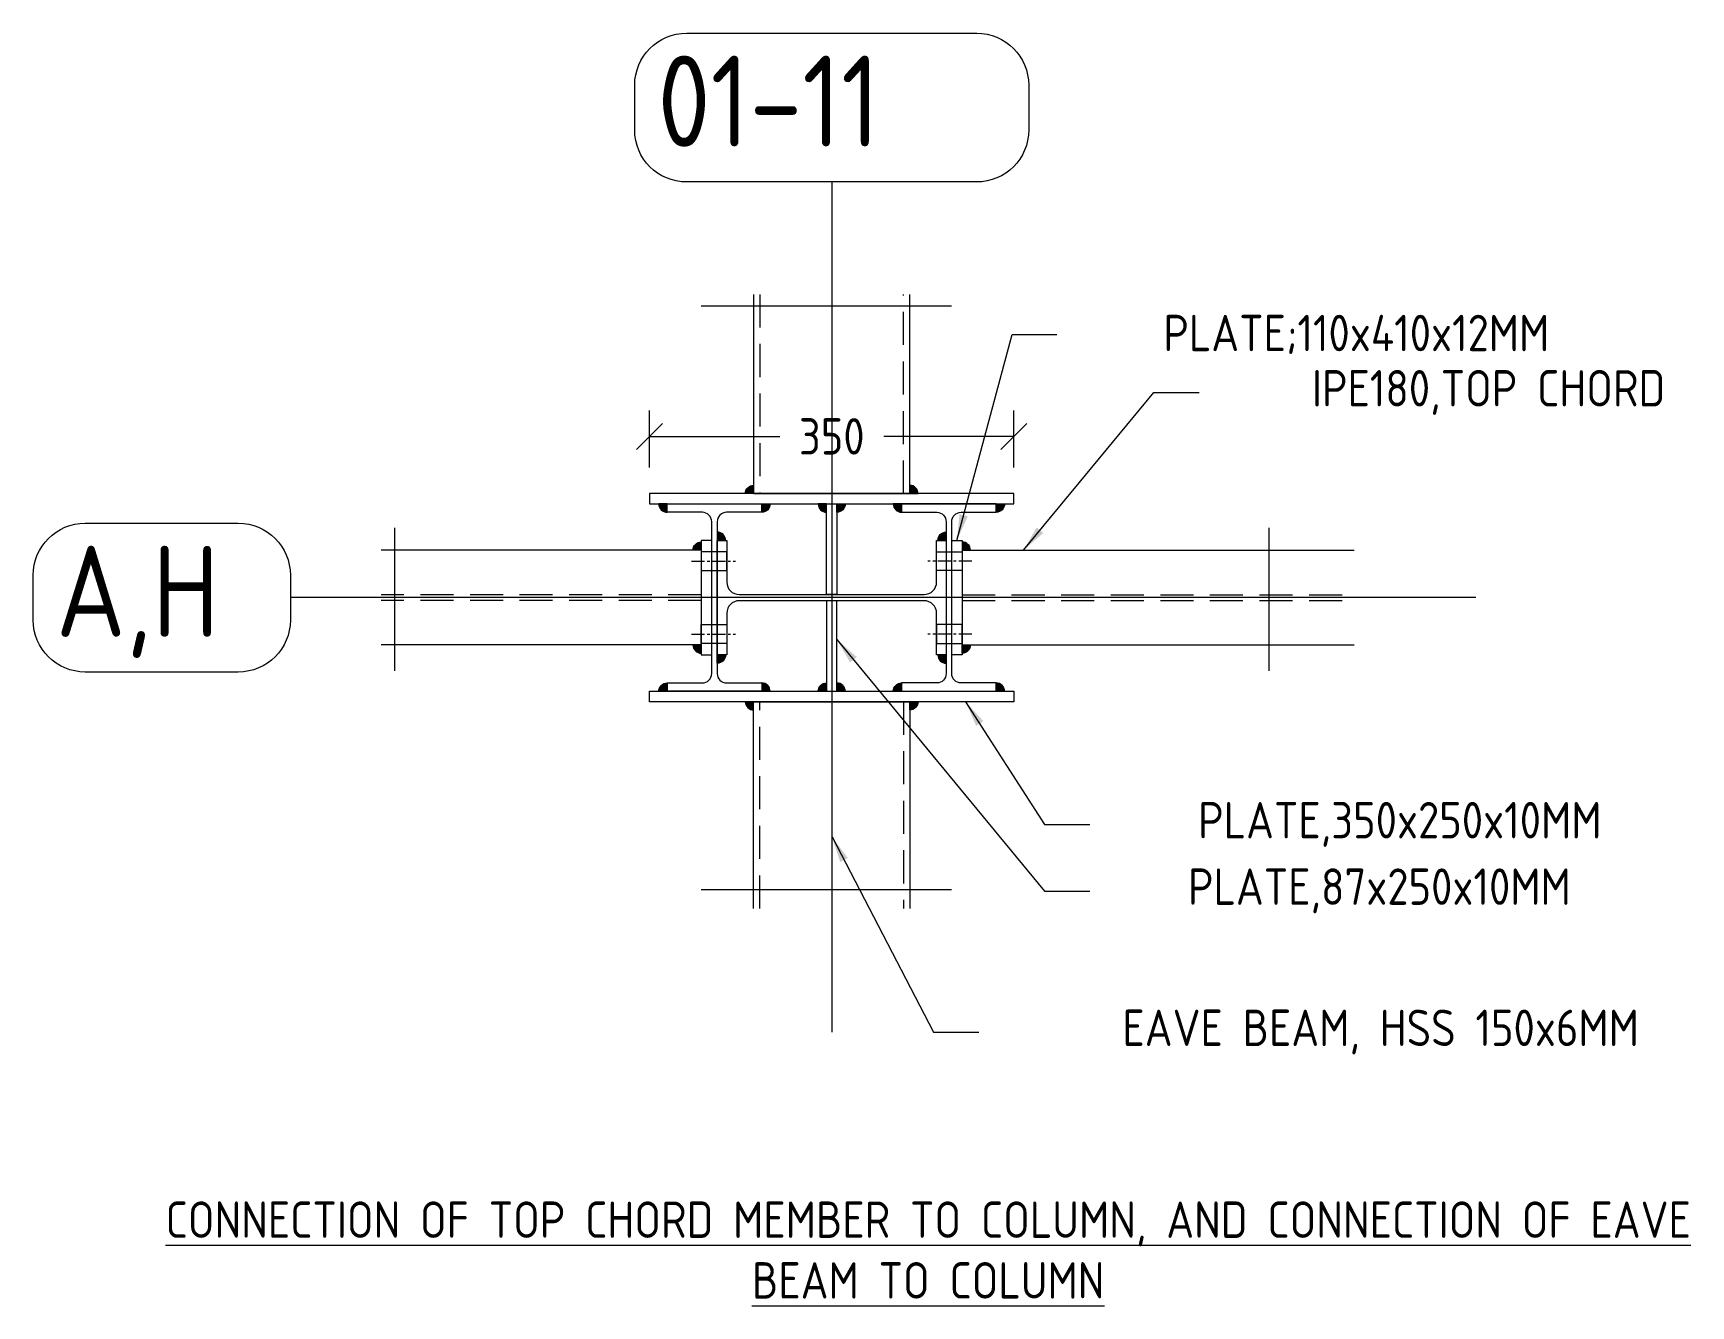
# Model space of a CAD drawing. Header units: millimetres. Extents: x -388065 to 2372687422, y -192755 to 667797.
# Drawn here: x 204643 to 206236, y 564463 to 565686 of the extents above; entities that cross this region are included whole.
import ezdxf

# ---------------------------------------------------------------- set-up
doc = ezdxf.new("R2010")
doc.units = ezdxf.units.MM
doc.linetypes.add('CENTER', pattern=[2, 1.25, -0.25, 0.25, -0.25])
doc.linetypes.add('HIDDEN2', pattern=[4.7625, 3.175, -1.5875])
for name, color, linetype, lineweight in [('STR-CL', 1, 'CENTER', 9), ('STR-DIM', 1, 'Continuous', 9), ('STR-GRID', 248, 'Continuous', 9), ('STR-HATCH', 4, 'Continuous', 9), ('STR-STEEL_IN_SEC', 6, 'Continuous', 15), ('STR-STEEL_IN_SEC_HIDD', 6, 'HIDDEN2', 15), ('STR-TEXT', 7, 'Continuous', 9)]:
    doc.layers.add(name, color=color, linetype=linetype, lineweight=lineweight)
doc.styles.add('MINA_MM_ANNOT_PLAN', font='dim.shx', dxfattribs={"height": 350})
doc.styles.add('MINA_MM_STEEL_DETAIL', font='dim.shx', dxfattribs={"height": 35})
doc.dimstyles.new('MINA_MM_STEEL_DET', dxfattribs={"dimtxt": 35, "dimasz": 25, "dimexe": 25, "dimexo": 25, "dimgap": 5, "dimtad": 0, "dimdec": 0, "dimzin": 0, "dimdsep": 46, "dimtxsty": 'MINA_MM_STEEL_DETAIL', "dimblk": 'OBLIQUE', "dimcen": 0.09, "dimclrd": 256, "dimclre": 256, "dimclrt": 7, "dimadec": 0, "dimazin": 0, "dimtfac": 1, "dimtdec": 0, "dimtix": 1, "dimtofl": 0, "dimtmove": 0, "dimatfit": 0, "dimfxl": 1, "dimtolj": 1, "dimtzin": 0, "dimlwd": -1, "dimlwe": -1, "dimarcsym": 0})

# ---------------------------------------------------------------- blocks, each defined once
blk = doc.blocks.new('_OBLIQUE')
at = {"color": 0, "linetype": 'ByBlock'}
blk.add_line((-0.5, -0.5), (0.5, 0.5), dxfattribs=at)
blk = doc.blocks.new('*D1962')
at = {"layer": 'Defpoints', "color": 0, "ltscale": 10, "transparency": 16777216}
for p in [(205585.5, 565298.3), (205235.2, 565243.3), (205585.5, 565243.3)]:
    blk.add_point(p, dxfattribs=at)
at = {"layer": 'STR-DIM', "ltscale": 10, "transparency": 16777216}
for p, q in [((205235.2, 565268.3), (205235.2, 565323.3)), ((205585.5, 565268.3), (205585.5, 565323.3)), ((205235.2, 565298.3), (205360.4, 565298.3)), ((205585.5, 565298.3), (205460.4, 565298.3))]:
    blk.add_line(p, q, dxfattribs=at)
at = {"layer": 'STR-DIM', "ltscale": 10, "transparency": 16777216, "xscale": 25, "yscale": 25, "zscale": 25, "rotation": 180}
blk.add_blockref('_OBLIQUE', (205235.2, 565298.3), dxfattribs=at)
at = {"layer": 'STR-DIM', "ltscale": 10, "transparency": 16777216, "xscale": 25, "yscale": 25, "zscale": 25}
blk.add_blockref('_OBLIQUE', (205585.5, 565298.3), dxfattribs=at)
at = {"layer": 'STR-DIM', "color": 7, "ltscale": 10, "transparency": 16777216, "insert": (205410.4, 565298.3), "char_height": 35, "attachment_point": 5, "style": 'MINA_MM_STEEL_DETAIL'}
blk.add_mtext('\\A1;350', dxfattribs=at)

msp = doc.modelspace()

# ---------------------------------------------------------------- hatches: boundary and pattern name
at = {"layer": 'STR-HATCH', "ltscale": 10}
h = msp.add_hatch(color=256, dxfattribs=at)
h.dxf.hatch_style = 1
edge = h.paths.add_edge_path()
edge.add_line((205335.3594, 565251.2882), (205335.3594, 565243.2882))
edge.add_line((205335.3594, 565243.2882), (205327.3594, 565243.2882))
edge.add_arc((205335.3594, 565243.2882), 8, 450, 540, ccw=False)
h = msp.add_hatch(color=256, dxfattribs=at)
h.dxf.hatch_style = 1
edge = h.paths.add_edge_path()
edge.add_line((205485.3594, 565251.2882), (205485.3594, 565243.2882))
edge.add_line((205485.3594, 565243.2882), (205493.3594, 565243.2882))
edge.add_arc((205485.3594, 565243.2882), 8, 0, 90)
h = msp.add_hatch(color=256, dxfattribs=at)
h.dxf.hatch_style = 1
edge = h.paths.add_edge_path()
edge.add_line((205252.2094, 565225.2882), (205252.2094, 565233.2882))
edge.add_line((205252.2094, 565233.2882), (205244.2094, 565233.2882))
edge.add_arc((205252.2094, 565233.2882), 8, 180, 270)
h = msp.add_hatch(color=256, dxfattribs=at)
h.dxf.hatch_style = 1
edge = h.paths.add_edge_path()
edge.add_line((205343.2094, 565225.2882), (205343.2094, 565233.2882))
edge.add_line((205343.2094, 565233.2882), (205351.2094, 565233.2882))
edge.add_arc((205343.2094, 565233.2882), 8, 270, 360, ccw=False)
h = msp.add_hatch(color=256, dxfattribs=at)
h.dxf.hatch_style = 1
edge = h.paths.add_edge_path()
edge.add_line((205405.3594, 565225.2882), (205405.3594, 565233.2882))
edge.add_line((205405.3594, 565233.2882), (205397.3594, 565233.2882))
edge.add_arc((205405.3594, 565233.2882), 8, 180, 270)
h = msp.add_hatch(color=256, dxfattribs=at)
h.dxf.hatch_style = 1
edge = h.paths.add_edge_path()
edge.add_line((205415.3594, 565225.2882), (205415.3594, 565233.2882))
edge.add_line((205415.3594, 565233.2882), (205423.3594, 565233.2882))
edge.add_arc((205415.3594, 565233.2882), 8, 270, 360, ccw=False)
h = msp.add_hatch(color=256, dxfattribs=at)
h.dxf.hatch_style = 1
edge = h.paths.add_edge_path()
edge.add_line((205477.5094, 565225.2882), (205477.5094, 565233.2882))
edge.add_line((205477.5094, 565233.2882), (205469.5094, 565233.2882))
edge.add_arc((205477.5094, 565233.2882), 8, 180, 270)
h = msp.add_hatch(color=256, dxfattribs=at)
h.dxf.hatch_style = 1
edge = h.paths.add_edge_path()
edge.add_line((205568.5094, 565225.2882), (205568.5094, 565233.2882))
edge.add_line((205568.5094, 565233.2882), (205576.5094, 565233.2882))
edge.add_arc((205568.5094, 565233.2882), 8, 270, 360, ccw=False)
h = msp.add_hatch(color=256, dxfattribs=at)
h.dxf.hatch_style = 1
edge = h.paths.add_edge_path()
edge.add_line((205300.3594, 565206.2882), (205300.3594, 565198.2882))
edge.add_line((205300.3594, 565198.2882), (205308.3594, 565198.2882))
edge.add_arc((205300.3594, 565198.2882), 8, 0, 90)
h = msp.add_hatch(color=256, dxfattribs=at)
h.dxf.hatch_style = 1
edge = h.paths.add_edge_path()
edge.add_line((205520.3594, 565206.2882), (205520.3594, 565198.2882))
edge.add_line((205520.3594, 565198.2882), (205512.3594, 565198.2882))
edge.add_arc((205520.3594, 565198.2882), 8, 450, 540, ccw=False)
h = msp.add_hatch(color=256, dxfattribs=at)
h.dxf.hatch_style = 1
edge = h.paths.add_edge_path()
edge.add_line((205285.0594, 565196.7882), (205285.0594, 565188.7882))
edge.add_line((205285.0594, 565188.7882), (205277.0594, 565188.7882))
edge.add_arc((205285.0594, 565188.7882), 8, 450, 540, ccw=False)
h = msp.add_hatch(color=256, dxfattribs=at)
h.dxf.hatch_style = 1
edge = h.paths.add_edge_path()
edge.add_line((205535.6594, 565196.7882), (205535.6594, 565188.7882))
edge.add_line((205535.6594, 565188.7882), (205543.6594, 565188.7882))
edge.add_arc((205535.6594, 565188.7882), 8, 0, 90)
h = msp.add_hatch(color=256, dxfattribs=at)
h.dxf.hatch_style = 1
edge = h.paths.add_edge_path()
edge.add_line((205285.0594, 565089.7882), (205285.0594, 565097.7882))
edge.add_line((205285.0594, 565097.7882), (205277.0594, 565097.7882))
edge.add_arc((205285.0594, 565097.7882), 8, -180, -90)
h = msp.add_hatch(color=256, dxfattribs=at)
h.dxf.hatch_style = 1
edge = h.paths.add_edge_path()
edge.add_line((205535.6594, 565089.7882), (205535.6594, 565097.7882))
edge.add_line((205535.6594, 565097.7882), (205543.6594, 565097.7882))
edge.add_arc((205535.6594, 565097.7882), 8, 630, 720, ccw=False)
h = msp.add_hatch(color=256, dxfattribs=at)
h.dxf.hatch_style = 1
edge = h.paths.add_edge_path()
edge.add_line((205300.3594, 565080.2882), (205300.3594, 565088.2882))
edge.add_line((205300.3594, 565088.2882), (205308.3594, 565088.2882))
edge.add_arc((205300.3594, 565088.2882), 8, 270, 360, ccw=False)
h = msp.add_hatch(color=256, dxfattribs=at)
h.dxf.hatch_style = 1
edge = h.paths.add_edge_path()
edge.add_line((205520.3594, 565080.2882), (205520.3594, 565088.2882))
edge.add_line((205520.3594, 565088.2882), (205512.3594, 565088.2882))
edge.add_arc((205520.3594, 565088.2882), 8, 180, 270)
h = msp.add_hatch(color=256, dxfattribs=at)
h.dxf.hatch_style = 1
edge = h.paths.add_edge_path()
edge.add_line((205252.2094, 565061.2882), (205252.2094, 565053.2882))
edge.add_line((205252.2094, 565053.2882), (205244.2094, 565053.2882))
edge.add_arc((205252.2094, 565053.2882), 8, 90, 180, ccw=False)
h = msp.add_hatch(color=256, dxfattribs=at)
h.dxf.hatch_style = 1
edge = h.paths.add_edge_path()
edge.add_line((205343.2094, 565061.2882), (205343.2094, 565053.2882))
edge.add_line((205343.2094, 565053.2882), (205351.2094, 565053.2882))
edge.add_arc((205343.2094, 565053.2882), 8, 0, 90)
h = msp.add_hatch(color=256, dxfattribs=at)
h.dxf.hatch_style = 1
edge = h.paths.add_edge_path()
edge.add_line((205405.3594, 565061.2882), (205405.3594, 565053.2882))
edge.add_line((205405.3594, 565053.2882), (205397.3594, 565053.2882))
edge.add_arc((205405.3594, 565053.2882), 8, 90, 180, ccw=False)
h = msp.add_hatch(color=256, dxfattribs=at)
h.dxf.hatch_style = 1
edge = h.paths.add_edge_path()
edge.add_line((205415.3594, 565061.2882), (205415.3594, 565053.2882))
edge.add_line((205415.3594, 565053.2882), (205423.3594, 565053.2882))
edge.add_arc((205415.3594, 565053.2882), 8, 0, 90)
h = msp.add_hatch(color=256, dxfattribs=at)
h.dxf.hatch_style = 1
edge = h.paths.add_edge_path()
edge.add_line((205477.5094, 565061.2882), (205477.5094, 565053.2882))
edge.add_line((205477.5094, 565053.2882), (205469.5094, 565053.2882))
edge.add_arc((205477.5094, 565053.2882), 8, 90, 180, ccw=False)
h = msp.add_hatch(color=256, dxfattribs=at)
h.dxf.hatch_style = 1
edge = h.paths.add_edge_path()
edge.add_line((205568.5094, 565061.2882), (205568.5094, 565053.2882))
edge.add_line((205568.5094, 565053.2882), (205576.5094, 565053.2882))
edge.add_arc((205568.5094, 565053.2882), 8, 0, 90)
h = msp.add_hatch(color=256, dxfattribs=at)
h.dxf.hatch_style = 1
edge = h.paths.add_edge_path()
edge.add_line((205335.3594, 565035.2882), (205335.3594, 565043.2882))
edge.add_line((205335.3594, 565043.2882), (205327.3594, 565043.2882))
edge.add_arc((205335.3594, 565043.2882), 8, -180, -90)
h = msp.add_hatch(color=256, dxfattribs=at)
h.dxf.hatch_style = 1
edge = h.paths.add_edge_path()
edge.add_line((205485.3594, 565035.2882), (205485.3594, 565043.2882))
edge.add_line((205485.3594, 565043.2882), (205493.3594, 565043.2882))
edge.add_arc((205485.3594, 565043.2882), 8, 270, 360, ccw=False)

# ---------------------------------------------------------------- linework, layer by layer
at = {"layer": 'STR-CL', "ltscale": 10}
for p, q in [((205275.7297, 565178.2632), (205317.9874, 565178.2632)), ((205544.9891, 565178.2632), (205502.7313, 565178.2632)), ((205275.7297, 565108.3132), (205317.9874, 565108.3132)), ((205544.9891, 565108.3132), (205502.7313, 565108.3132))]:
    msp.add_line(p, q, dxfattribs=at)
at = {"layer": 'STR-GRID', "ltscale": 10}
for p, q in [((205410.3594, 565542.8069), (205410.3594, 564725.5532)), ((206029.4088, 565143.2882), (204890.1461, 565143.2882))]:
    msp.add_line(p, q, dxfattribs=at)
for points in [[(205271.0567, 565685.8503), (205549.662, 565685.8503, -0.414213562), (205599.662, 565635.8503), (205599.662, 565592.8069, -0.414213562), (205549.662, 565542.8069), (205271.0567, 565542.8069, -0.414213562), (205221.0567, 565592.8069), (205221.0567, 565635.8503, -0.414213562)], [(204693.0068, 565214.8099), (204840.1461, 565214.8099, -0.414213562), (204890.1461, 565164.8099), (204890.1461, 565121.7665, -0.414213562), (204840.1461, 565071.7665), (204693.0068, 565071.7665, -0.414213562), (204643.0068, 565121.7665), (204643.0068, 565164.8099, -0.414213562)]]:
    msp.add_lwpolyline(points, format="xyb", close=True, dxfattribs=at)
at = {"layer": 'STR-STEEL_IN_SEC', "ltscale": 10}
for p, q in [((205284.9257, 565423.8337), (205525.4814, 565423.8337)), ((204990.3269, 565210.449), (204990.3269, 565072.8791)), ((205830.3918, 565210.449), (205830.3918, 565072.8791)), ((205285.0594, 565188.7882), (204977.3881, 565188.7882)), ((205535.6594, 565188.7882), (205912.5193, 565188.7882)), ((205285.0594, 565097.7882), (204977.3881, 565097.7882)), ((205535.6594, 565097.7882), (205912.5193, 565097.7882)), ((205284.9257, 564862.7427), (205525.4814, 564862.7427))]:
    msp.add_line(p, q, dxfattribs=at)
for points in [[(205335.3594, 565434.7128), (205335.3594, 565243.2882), (205485.3594, 565243.2882), (205485.3594, 565434.7128)], [(205335.3594, 564844.5726), (205335.3594, 565043.2882), (205485.3594, 565043.2882), (205485.3594, 564844.5726)]]:
    msp.add_lwpolyline(points, dxfattribs=at)
for points in [[(205335.3594, 565251.2882), (205335.3594, 565243.2882), (205327.3594, 565243.2882, -0.414213562)], [(205485.3594, 565251.2882), (205485.3594, 565243.2882), (205493.3594, 565243.2882, 0.414213562)], [(205252.2094, 565225.2882), (205252.2094, 565233.2882), (205244.2094, 565233.2882, 0.414213562)], [(205343.2094, 565225.2882), (205343.2094, 565233.2882), (205351.2094, 565233.2882, -0.414213562)], [(205405.3594, 565225.2882), (205405.3594, 565233.2882), (205397.3594, 565233.2882, 0.414213562)], [(205415.3594, 565225.2882), (205415.3594, 565233.2882), (205423.3594, 565233.2882, -0.414213562)], [(205477.5094, 565225.2882), (205477.5094, 565233.2882), (205469.5094, 565233.2882, 0.414213562)], [(205568.5094, 565225.2882), (205568.5094, 565233.2882), (205576.5094, 565233.2882, -0.414213562)], [(205300.3594, 565206.2882), (205300.3594, 565198.2882), (205308.3594, 565198.2882, 0.414213562)], [(205520.3594, 565206.2882), (205520.3594, 565198.2882), (205512.3594, 565198.2882, -0.414213562)], [(205285.0594, 565196.7882), (205285.0594, 565188.7882), (205277.0594, 565188.7882, -0.414213562)], [(205520.3594, 565088.2882), (205511.1594, 565088.2882), (205511.1594, 565128.3382, 0.414213562), (205499.1594, 565140.3382), (205321.5594, 565140.3382, 0.414213562), (205309.5594, 565128.3382), (205309.5594, 565088.2882), (205300.3594, 565088.2882), (205300.3594, 565198.2882), (205309.5594, 565198.2882), (205309.5594, 565158.2382, 0.414213562), (205321.5594, 565146.2382), (205499.1594, 565146.2382, 0.414213562), (205511.1594, 565158.2382), (205511.1594, 565198.2882), (205520.3594, 565198.2882)], [(205535.6594, 565196.7882), (205535.6594, 565188.7882), (205543.6594, 565188.7882, 0.414213562)], [(205285.0594, 565089.7882), (205285.0594, 565097.7882), (205277.0594, 565097.7882, 0.414213562)], [(205535.6594, 565089.7882), (205535.6594, 565097.7882), (205543.6594, 565097.7882, -0.414213562)], [(205300.3594, 565080.2882), (205300.3594, 565088.2882), (205308.3594, 565088.2882, -0.414213562)], [(205520.3594, 565080.2882), (205520.3594, 565088.2882), (205512.3594, 565088.2882, 0.414213562)], [(205252.2094, 565061.2882), (205252.2094, 565053.2882), (205244.2094, 565053.2882, -0.414213562)], [(205343.2094, 565061.2882), (205343.2094, 565053.2882), (205351.2094, 565053.2882, 0.414213562)], [(205405.3594, 565061.2882), (205405.3594, 565053.2882), (205397.3594, 565053.2882, -0.414213562)], [(205415.3594, 565061.2882), (205415.3594, 565053.2882), (205423.3594, 565053.2882, 0.414213562)], [(205477.5094, 565061.2882), (205477.5094, 565053.2882), (205469.5094, 565053.2882, -0.414213562)], [(205568.5094, 565061.2882), (205568.5094, 565053.2882), (205576.5094, 565053.2882, 0.414213562)], [(205335.3594, 565035.2882), (205335.3594, 565043.2882), (205327.3594, 565043.2882, 0.414213562)], [(205485.3594, 565035.2882), (205485.3594, 565043.2882), (205493.3594, 565043.2882, -0.414213562)]]:
    msp.add_lwpolyline(points, format="xyb", close=True, dxfattribs=at)
for points in [[(205235.2094, 565233.2882), (205585.5094, 565233.2882), (205585.5094, 565243.2882), (205235.2094, 565243.2882)], [(205405.3594, 565146.2411), (205405.3594, 565233.2882), (205415.3594, 565233.2882), (205415.3594, 565146.2411)], [(205285.0594, 565198.2882), (205285.0594, 565088.2882), (205295.0594, 565088.2882), (205295.0594, 565198.2882)], [(205309.5594, 565169.2632), (205309.5594, 565187.2632), (205285.0594, 565187.2632), (205285.0594, 565169.2632)], [(205511.1594, 565169.2632), (205511.1594, 565187.2632), (205535.6594, 565187.2632), (205535.6594, 565169.2632)], [(205535.6594, 565198.2882), (205535.6594, 565088.2882), (205525.6594, 565088.2882), (205525.6594, 565198.2882)], [(205405.3594, 565140.3382), (205405.3594, 565053.2882), (205415.3594, 565053.2882), (205415.3594, 565140.3382)], [(205309.5594, 565117.3132), (205309.5594, 565099.3132), (205285.0594, 565099.3132), (205285.0594, 565117.3132)], [(205511.1594, 565117.3132), (205511.1594, 565099.3132), (205535.6594, 565099.3132), (205535.6594, 565117.3132)], [(205235.2094, 565053.2882), (205585.5094, 565053.2882), (205585.5094, 565043.2882), (205235.2094, 565043.2882)]]:
    msp.add_lwpolyline(points, close=True, dxfattribs=at)
for points in [[(205343.2094, 565053.2882), (205252.2094, 565053.2882), (205252.2094, 565061.2882), (205286.0594, 565061.2882, 0.41421), (205295.0594, 565070.2882), (205295.0594, 565216.2882, 0.41421), (205286.0594, 565225.2882), (205252.2094, 565225.2882), (205252.2094, 565233.2882), (205343.2094, 565233.2882), (205343.2094, 565225.2882), (205309.3594, 565225.2882, 0.41421), (205300.3594, 565216.2882), (205300.3594, 565070.2882, 0.41421), (205309.3594, 565061.2882), (205343.2094, 565061.2882), (205343.2094, 565053.2882)], [(205477.5094, 565053.2882), (205568.5094, 565053.2882), (205568.5094, 565061.2882), (205534.6594, 565061.2882, -0.41421), (205525.6594, 565070.2882), (205525.6594, 565216.2882, -0.41421), (205534.6594, 565225.2882), (205568.5094, 565225.2882), (205568.5094, 565233.2882), (205477.5094, 565233.2882), (205477.5094, 565225.2882), (205511.3594, 565225.2882, -0.41421), (205520.3594, 565216.2882), (205520.3594, 565070.2882, -0.41421), (205511.3594, 565061.2882), (205477.5094, 565061.2882), (205477.5094, 565053.2882)]]:
    msp.add_lwpolyline(points, format="xyb", dxfattribs=at)
at = {"layer": 'STR-STEEL_IN_SEC_HIDD', "ltscale": 10}
for p, q in [((205285.0594, 565145.9382), (204977.3881, 565145.9382)), ((205285.0594, 565140.6382), (204977.3881, 565140.6382)), ((205535.6594, 565145.9382), (205912.5193, 565145.9382)), ((205535.6594, 565140.6382), (205912.5193, 565140.6382))]:
    msp.add_line(p, q, dxfattribs=at)
for points in [[(205341.3594, 565434.7128), (205341.3594, 565243.2882), (205479.3594, 565243.2882), (205479.3594, 565434.7128)], [(205341.3594, 564844.5726), (205341.3594, 565043.2882), (205479.3594, 565043.2882), (205479.3594, 564844.5726)]]:
    msp.add_lwpolyline(points, dxfattribs=at)

# ---------------------------------------------------------------- texts
at = {"layer": 'STR-TEXT', "char_height": 87.5, "attachment_point": 1, "style": 'MINA_MM_ANNOT_PLAN'}
for s, insert in [('01-11', (205242.9547, 565664.2501)), ('A,H', (204664.9048, 565193.2097))]:
    msp.add_mtext_dynamic_manual_height_columns(s, width=67.541667, gutter_width=12.5, heights=[0], dxfattribs=dict(at, insert=insert))
at = {"layer": 'STR-TEXT', "color": 7, "ltscale": 10, "char_height": 35, "attachment_point": 5, "style": 'MINA_MM_STEEL_DETAIL'}
for s, insert, width in [('\\A1;PLATE;110x410x12MM', (205914.5067, 565396.2924), 579.605054), ('\\A1;IPE180,TOP CHORD', (206041.6394, 565340.4702), 579.605054), ('\\A1;PLATE,350x250x10MM', (205956.2831, 564925.2961), 297.016667), ('\\A1;PLATE,87x250x10MM', (205936.6314, 564861.4311), 297.016667), ('\\A1;EAVE BEAM, HSS 150x6MM', (205937.8855, 564725.7413), 780.462441), ('\\A1;{\\LCONNECTION OF TOP CHORD MEMBER TO COLUMN, AND CONNECTION OF EAVE BEAM TO COLUMN}', (205503.0824, 564516.2041), 1510.724349)]:
    msp.add_mtext(s, dxfattribs=dict(at, insert=insert, width=width))

# ---------------------------------------------------------------- dimensions: what is measured, and where the dimension line sits
at = {"layer": 'STR-DIM', "ltscale": 10}
dim = msp.add_linear_dim(base=(205585.5094, 565298.3121), p1=(205235.2094, 565243.2882), p2=(205585.5094, 565243.2882), dimstyle='MINA_MM_STEEL_DET', dxfattribs=at)
dim.commit()
dim.dimension.update_dxf_attribs({"geometry": '*D1962', "text_midpoint": (205410.3594, 565298.3121)})

# ---------------------------------------------------------------- leaders
for points in [[(205530.6594, 565198.2882), (205583.7077, 565396.1698), (205626.7004, 565396.1698)], [(205594.5646, 565188.7882), (205719.9029, 565340.3476), (205763.4921, 565340.3476)], [(205415.3594, 565102.9013), (205614.8949, 564861.3086), (205658.4841, 564861.3086)], [(205539.0835, 565043.2882), (205614.8949, 564925.1736), (205658.4841, 564925.1736)], [(205410.6771, 564913.287), (205508.1977, 564725.6188), (205551.7869, 564725.6188)]]:
    msp.add_leader(points, dimstyle='MINA_MM_STEEL_DET', dxfattribs=at)

doc.saveas('drawing.dxf')
